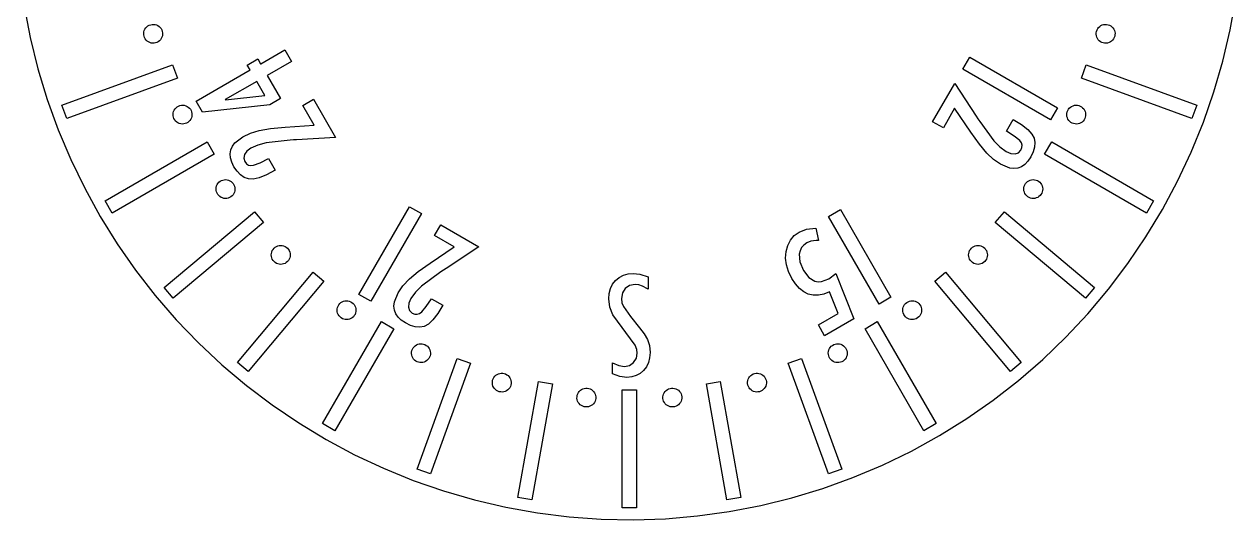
# Model space of a CAD drawing. Extents: x -338 to 182, y -232 to 288.
# Drawn here: x -335 to 179, y -232 to -22 of the extents above; entities that cross this region are included whole.
import ezdxf

# ---------------------------------------------------------------- set-up
doc = ezdxf.new("R2010")
doc.units = 0
doc.layers.get('0').update_dxf_attribs({"linetype": 'CONTINUOUS'})

msp = doc.modelspace()

# ---------------------------------------------------------------- linework, layer by layer
for p, q in [((-334.78, -14.21), (-332.21, -27.57)), ((176.41, -24.27), (178.81, -10.87)), ((-284.13, -25.75), (-284.05, -25.13)), ((-284.05, -25.13), (-283.87, -24.53)), ((-283.87, -24.53), (-283.6, -23.96)), ((-283.6, -23.96), (-283.25, -23.44)), ((-283.25, -23.44), (-282.82, -22.99)), ((-282.82, -22.99), (-282.32, -22.61)), ((-282.32, -22.61), (-281.77, -22.31)), ((-281.77, -22.31), (-281.18, -22.1)), ((-281.18, -22.1), (-280.56, -21.98)), ((-280.56, -21.98), (-279.93, -21.97)), ((-279.93, -21.97), (-279.31, -22.05)), ((-279.31, -22.05), (-278.71, -22.23)), ((-278.71, -22.23), (-278.14, -22.5)), ((-278.14, -22.5), (-277.62, -22.85)), ((-277.62, -22.85), (-277.17, -23.28)), ((-277.17, -23.28), (-276.79, -23.78)), ((-276.79, -23.78), (-276.49, -24.33)), ((-276.49, -24.33), (-276.28, -24.93)), ((-276.28, -24.93), (-276.16, -25.54)), ((-276.16, -25.54), (-276.15, -26.17)), ((119.64, -26.17), (119.66, -25.54)), ((119.66, -25.54), (119.77, -24.93)), ((119.77, -24.93), (119.98, -24.33)), ((119.98, -24.33), (120.28, -23.78)), ((120.28, -23.78), (120.66, -23.28)), ((120.66, -23.28), (121.12, -22.85)), ((121.12, -22.85), (121.64, -22.5)), ((121.64, -22.5), (122.2, -22.23)), ((122.2, -22.23), (122.8, -22.05)), ((122.8, -22.05), (123.43, -21.97)), ((123.43, -21.97), (124.05, -21.98)), ((124.05, -21.98), (124.67, -22.1)), ((124.67, -22.1), (125.26, -22.31)), ((125.26, -22.31), (125.81, -22.61)), ((125.81, -22.61), (126.31, -22.99)), ((126.31, -22.99), (126.74, -23.44)), ((126.74, -23.44), (127.1, -23.96)), ((127.1, -23.96), (127.37, -24.53)), ((127.37, -24.53), (127.55, -25.13)), ((127.55, -25.13), (127.63, -25.75)), ((173.32, -37.52), (176.41, -24.27)), ((-332.21, -27.57), (-328.95, -40.79)), ((-284.12, -26.38), (-284.13, -25.75)), ((-284, -27), (-284.12, -26.38)), ((-283.79, -27.59), (-284, -27)), ((-283.49, -28.14), (-283.79, -27.59)), ((-283.11, -28.64), (-283.49, -28.14)), ((-282.66, -29.07), (-283.11, -28.64)), ((-282.14, -29.43), (-282.66, -29.07)), ((-281.57, -29.7), (-282.14, -29.43)), ((-280.97, -29.87), (-281.57, -29.7)), ((-280.35, -29.96), (-280.97, -29.87)), ((-279.72, -29.94), (-280.35, -29.96)), ((-279.1, -29.82), (-279.72, -29.94)), ((-278.51, -29.62), (-279.1, -29.82)), ((-277.96, -29.32), (-278.51, -29.62)), ((-277.46, -28.93), (-277.96, -29.32)), ((-277.03, -28.48), (-277.46, -28.93)), ((-276.68, -27.96), (-277.03, -28.48)), ((-276.41, -27.39), (-276.68, -27.96)), ((-276.23, -26.79), (-276.41, -27.39)), ((-276.15, -26.17), (-276.23, -26.79)), ((119.72, -26.79), (119.64, -26.17)), ((119.9, -27.39), (119.72, -26.79)), ((120.17, -27.96), (119.9, -27.39)), ((120.53, -28.48), (120.17, -27.96)), ((120.96, -28.93), (120.53, -28.48)), ((121.46, -29.32), (120.96, -28.93)), ((122.01, -29.62), (121.46, -29.32)), ((122.6, -29.82), (122.01, -29.62)), ((123.22, -29.94), (122.6, -29.82)), ((123.85, -29.96), (123.22, -29.94)), ((124.47, -29.87), (123.85, -29.96)), ((125.07, -29.7), (124.47, -29.87)), ((125.64, -29.43), (125.07, -29.7)), ((126.15, -29.07), (125.64, -29.43)), ((126.61, -28.64), (126.15, -29.07)), ((126.99, -28.14), (126.61, -28.64)), ((127.29, -27.59), (126.99, -28.14)), ((127.5, -27), (127.29, -27.59)), ((127.61, -26.38), (127.5, -27)), ((127.63, -25.75), (127.61, -26.38)), ((-234.5, -38.68), (-224.24, -32.76)), ((-224.24, -32.76), (-221.42, -37.65)), ((63.15, -40.93), (66.04, -35.92)), ((66.04, -35.92), (103.18, -57.36)), ((-328.95, -40.79), (-325, -53.82)), ((-318.81, -56.23), (-271.92, -39.16)), ((-271.92, -39.16), (-269.87, -44.8)), ((-240.23, -39.19), (-235.77, -36.62)), ((-239.02, -41.29), (-240.23, -39.19)), ((-235.77, -36.62), (-234.6, -38.66)), ((-234.6, -38.66), (-234.5, -38.68)), ((-221.42, -37.65), (-231.74, -43.61)), ((100.28, -62.37), (63.15, -40.93)), ((113.37, -44.8), (115.42, -39.16)), ((115.42, -39.16), (162.3, -56.23)), ((169.54, -50.6), (173.32, -37.52)), ((-269.87, -44.8), (-316.75, -61.87)), ((-261.9, -54.5), (-239.02, -41.29)), ((-236.23, -46.13), (-249.54, -53.81)), ((-232.78, -52.1), (-236.23, -46.13)), ((-231.74, -43.61), (-226.08, -53.41)), ((160.25, -61.87), (113.37, -44.8)), ((50.29, -63.2), (59.66, -46.97)), ((59.66, -46.97), (68.74, -60.87)), ((165.08, -63.46), (169.54, -50.6)), ((-325, -53.82), (-320.37, -66.62)), ((-316.75, -61.87), (-318.81, -56.23)), ((-269.37, -56.57), (-268.78, -56.35)), ((-268.78, -56.35), (-268.17, -56.23)), ((-268.17, -56.23), (-267.54, -56.2)), ((-267.54, -56.2), (-266.92, -56.27)), ((-266.92, -56.27), (-266.31, -56.44)), ((-266.31, -56.44), (-265.74, -56.7)), ((-259.24, -59.11), (-261.9, -54.5)), ((-230.72, -56.08), (-259.24, -59.11)), ((-249.54, -53.81), (-249.42, -53.9)), ((-249.42, -53.9), (-232.78, -52.1)), ((-226.08, -53.41), (-230.72, -56.08)), ((-216.69, -56.34), (-212.14, -53.72)), ((-211.9, -64.64), (-216.69, -56.34)), ((-212.14, -53.72), (-202.77, -69.95)), ((109.24, -56.7), (109.81, -56.44)), ((109.81, -56.44), (110.41, -56.27)), ((110.41, -56.27), (111.04, -56.2)), ((111.04, -56.2), (111.66, -56.23)), ((111.66, -56.23), (112.28, -56.35)), ((112.28, -56.35), (112.87, -56.57)), ((162.3, -56.23), (160.25, -61.87)), ((-271.68, -60.06), (-271.61, -59.43)), ((-271.65, -60.68), (-271.68, -60.06)), ((-271.52, -61.3), (-271.65, -60.68)), ((-271.61, -59.43), (-271.44, -58.83)), ((-271.3, -61.89), (-271.52, -61.3)), ((-271.44, -58.83), (-271.18, -58.26)), ((-271.18, -58.26), (-270.83, -57.73)), ((-270.83, -57.73), (-270.41, -57.27)), ((-270.41, -57.27), (-269.92, -56.88)), ((-269.92, -56.88), (-269.37, -56.57)), ((-265.74, -56.7), (-265.22, -57.04)), ((-265.22, -57.04), (-264.75, -57.47)), ((-264.75, -57.47), (-264.36, -57.96)), ((-264.36, -57.96), (-264.05, -58.51)), ((-263.92, -61.56), (-264.18, -62.14)), ((-264.05, -58.51), (-263.83, -59.09)), ((-263.75, -60.96), (-263.92, -61.56)), ((-263.83, -59.09), (-263.71, -59.71)), ((-263.68, -60.34), (-263.75, -60.96)), ((-263.71, -59.71), (-263.68, -60.34)), ((59.63, -57.52), (54.84, -65.83)), ((66.47, -67.69), (59.63, -57.52)), ((68.74, -60.87), (69.45, -62)), ((103.18, -57.36), (100.28, -62.37)), ((107.18, -60.34), (107.2, -59.71)), ((107.25, -60.96), (107.18, -60.34)), ((107.2, -59.71), (107.33, -59.09)), ((107.42, -61.56), (107.25, -60.96)), ((107.33, -59.09), (107.55, -58.51)), ((107.68, -62.14), (107.42, -61.56)), ((107.55, -58.51), (107.86, -57.96)), ((107.86, -57.96), (108.25, -57.47)), ((108.25, -57.47), (108.71, -57.04)), ((108.71, -57.04), (109.24, -56.7)), ((112.87, -56.57), (113.41, -56.88)), ((113.41, -56.88), (113.9, -57.27)), ((113.9, -57.27), (114.33, -57.73)), ((114.33, -57.73), (114.67, -58.26)), ((114.67, -58.26), (114.93, -58.83)), ((115.02, -61.3), (114.8, -61.89)), ((114.93, -58.83), (115.1, -59.43)), ((115.15, -60.68), (115.02, -61.3)), ((115.1, -59.43), (115.17, -60.06)), ((115.17, -60.06), (115.15, -60.68)), ((-320.37, -66.62), (-315.08, -79.16)), ((-271, -62.43), (-271.3, -61.89)), ((-270.6, -62.92), (-271, -62.43)), ((-270.14, -63.35), (-270.6, -62.92)), ((-269.62, -63.7), (-270.14, -63.35)), ((-269.05, -63.96), (-269.62, -63.7)), ((-268.44, -64.12), (-269.05, -63.96)), ((-267.82, -64.19), (-268.44, -64.12)), ((-267.19, -64.17), (-267.82, -64.19)), ((-266.58, -64.04), (-267.19, -64.17)), ((-265.99, -63.82), (-266.58, -64.04)), ((-265.44, -63.51), (-265.99, -63.82)), ((-264.95, -63.12), (-265.44, -63.51)), ((-264.53, -62.66), (-264.95, -63.12)), ((-264.18, -62.14), (-264.53, -62.66)), ((-235.12, -66.94), (-230.32, -66.09)), ((-230.32, -66.09), (-224.12, -65.49)), ((-224.12, -65.49), (-211.9, -64.64)), ((54.84, -65.83), (50.29, -63.2)), ((69.45, -62), (70.25, -63.1)), ((70.25, -63.1), (76.3, -71.36)), ((81.58, -67.16), (84.41, -62.26)), ((84.41, -62.26), (87.93, -64.43)), ((87.93, -64.43), (90.59, -66.48)), ((90.59, -66.48), (92.4, -68.42)), ((108.02, -62.66), (107.68, -62.14)), ((108.45, -63.12), (108.02, -62.66)), ((108.94, -63.51), (108.45, -63.12)), ((109.48, -63.82), (108.94, -63.51)), ((110.07, -64.04), (109.48, -63.82)), ((110.69, -64.17), (110.07, -64.04)), ((111.31, -64.19), (110.69, -64.17)), ((111.94, -64.12), (111.31, -64.19)), ((112.54, -63.96), (111.94, -64.12)), ((113.11, -63.7), (112.54, -63.96)), ((113.64, -63.35), (113.11, -63.7)), ((114.1, -62.92), (113.64, -63.35)), ((114.49, -62.43), (114.1, -62.92)), ((114.8, -61.89), (114.49, -62.43)), ((159.95, -76.07), (165.08, -63.46)), ((-300.5, -96.72), (-257.3, -71.77)), ((-257.3, -71.77), (-254.3, -76.97)), ((-245.49, -72.19), (-242.15, -69.6)), ((-242.15, -69.6), (-238.92, -68.09)), ((-238.92, -68.09), (-235.12, -66.94)), ((-222.04, -71.05), (-232.22, -72.17)), ((-220.68, -70.91), (-222.04, -71.05)), ((-219.35, -70.86), (-220.68, -70.91)), ((-202.77, -69.95), (-219.35, -70.86)), ((70.1, -72.76), (66.47, -67.69)), ((76.3, -71.36), (78.86, -73.9)), ((84.93, -69.34), (81.58, -67.16)), ((87.22, -71.24), (84.93, -69.34)), ((87.91, -72.15), (87.22, -71.24)), ((92.4, -68.42), (93.35, -70.24)), ((93.35, -70.24), (93.65, -72.06)), ((97.79, -76.97), (100.79, -71.77)), ((100.79, -71.77), (144, -96.72)), ((-254.3, -76.97), (-297.5, -101.91)), ((-247.48, -76.79), (-247.22, -75.16)), ((-247.34, -78.52), (-247.48, -76.79)), ((-247.22, -75.16), (-246.55, -73.62)), ((-246.55, -73.62), (-245.49, -72.19)), ((-240.4, -75.74), (-241.42, -77.15)), ((-238.67, -74.47), (-240.4, -75.74)), ((-235.69, -73.11), (-238.67, -74.47)), ((-232.22, -72.17), (-235.69, -73.11)), ((73.23, -76.48), (70.1, -72.76)), ((76.12, -79.2), (73.23, -76.48)), ((78.86, -73.9), (81.53, -75.8)), ((81.53, -75.8), (83.49, -76.66)), ((83.49, -76.66), (85.23, -76.84)), ((85.23, -76.84), (86.65, -76.36)), ((86.65, -76.36), (87.68, -75.25)), ((87.68, -75.25), (88.14, -74.15)), ((88.21, -73.12), (87.91, -72.15)), ((88.14, -74.15), (88.21, -73.12)), ((92.92, -76), (91.89, -78.12)), ((93.51, -73.98), (92.92, -76)), ((93.65, -72.06), (93.51, -73.98)), ((141, -101.91), (97.79, -76.97)), ((154.17, -88.4), (159.95, -76.07)), ((-315.08, -79.16), (-309.14, -91.41)), ((-246.81, -80.35), (-247.34, -78.52)), ((-245.87, -82.28), (-246.81, -80.35)), ((-241.42, -77.15), (-241.72, -78.62)), ((-241.72, -78.62), (-241.27, -80.07)), ((-241.27, -80.07), (-240.55, -81.02)), ((-240.55, -81.02), (-239.69, -81.6)), ((-239.69, -81.6), (-238.7, -81.82)), ((-238.7, -81.82), (-237.56, -81.68)), ((-237.56, -81.68), (-234.78, -80.65)), ((-234.78, -80.65), (-231.22, -78.84)), ((-231.22, -78.84), (-228.39, -83.73)), ((79.05, -81.24), (76.12, -79.2)), ((82.96, -82.84), (79.05, -81.24)), ((89.37, -81.28), (87.94, -82.27)), ((90.69, -79.9), (89.37, -81.28)), ((91.89, -78.12), (90.69, -79.9)), ((-244.54, -84.23), (-245.87, -82.28)), ((-243.09, -85.75), (-244.54, -84.23)), ((-241.5, -86.84), (-243.09, -85.75)), ((-239.77, -87.48), (-241.5, -86.84)), ((-235.13, -86.98), (-237.71, -87.57)), ((-232.02, -85.7), (-235.13, -86.98)), ((-228.39, -83.73), (-232.02, -85.7)), ((84.73, -83.05), (82.96, -82.84)), ((86.4, -82.85), (84.73, -83.05)), ((87.94, -82.27), (86.4, -82.85)), ((-309.14, -91.41), (-302.57, -103.33)), ((-253.46, -91.68), (-253.4, -91.05)), ((-253.42, -92.31), (-253.46, -91.68)), ((-253.29, -92.92), (-253.42, -92.31)), ((-253.4, -91.05), (-253.24, -90.45)), ((-253.24, -90.45), (-252.99, -89.87)), ((-252.99, -89.87), (-252.66, -89.34)), ((-252.66, -89.34), (-252.24, -88.87)), ((-252.24, -88.87), (-251.76, -88.47)), ((-251.76, -88.47), (-251.22, -88.15)), ((-251.22, -88.15), (-250.63, -87.92)), ((-250.63, -87.92), (-250.02, -87.79)), ((-250.02, -87.79), (-249.39, -87.75)), ((-249.39, -87.75), (-248.77, -87.81)), ((-248.77, -87.81), (-248.16, -87.97)), ((-248.16, -87.97), (-247.58, -88.22)), ((-247.58, -88.22), (-247.06, -88.55)), ((-247.06, -88.55), (-246.59, -88.97)), ((-246.59, -88.97), (-246.19, -89.45)), ((-246.19, -89.45), (-245.87, -90)), ((-245.87, -90), (-245.64, -90.58)), ((-245.52, -92.44), (-245.68, -93.05)), ((-245.64, -90.58), (-245.5, -91.19)), ((-245.46, -91.82), (-245.52, -92.44)), ((-245.5, -91.19), (-245.46, -91.82)), ((-237.71, -87.57), (-239.77, -87.48)), ((88.96, -91.82), (89, -91.19)), ((89.02, -92.44), (88.96, -91.82)), ((89, -91.19), (89.13, -90.58)), ((89.18, -93.05), (89.02, -92.44)), ((89.13, -90.58), (89.36, -90)), ((89.36, -90), (89.68, -89.45)), ((89.68, -89.45), (90.08, -88.97)), ((90.08, -88.97), (90.55, -88.55)), ((90.55, -88.55), (91.08, -88.22)), ((91.08, -88.22), (91.66, -87.97)), ((91.66, -87.97), (92.26, -87.81)), ((92.26, -87.81), (92.89, -87.75)), ((92.89, -87.75), (93.52, -87.79)), ((93.52, -87.79), (94.13, -87.92)), ((94.13, -87.92), (94.71, -88.15)), ((94.71, -88.15), (95.25, -88.47)), ((95.25, -88.47), (95.74, -88.87)), ((95.74, -88.87), (96.15, -89.34)), ((96.15, -89.34), (96.49, -89.87)), ((96.49, -89.87), (96.74, -90.45)), ((96.74, -90.45), (96.9, -91.05)), ((96.92, -92.31), (96.78, -92.92)), ((96.9, -91.05), (96.96, -91.68)), ((96.96, -91.68), (96.92, -92.31)), ((147.75, -100.4), (154.17, -88.4)), ((-297.5, -101.91), (-300.5, -96.72)), ((-253.06, -93.5), (-253.29, -92.92)), ((-252.74, -94.04), (-253.06, -93.5)), ((-252.34, -94.53), (-252.74, -94.04)), ((-251.87, -94.94), (-252.34, -94.53)), ((-251.34, -95.28), (-251.87, -94.94)), ((-250.76, -95.53), (-251.34, -95.28)), ((-250.16, -95.69), (-250.76, -95.53)), ((-249.53, -95.75), (-250.16, -95.69)), ((-248.91, -95.71), (-249.53, -95.75)), ((-248.29, -95.57), (-248.91, -95.71)), ((-247.71, -95.34), (-248.29, -95.57)), ((-247.17, -95.03), (-247.71, -95.34)), ((-246.68, -94.63), (-247.17, -95.03)), ((-246.27, -94.16), (-246.68, -94.63)), ((-245.93, -93.63), (-246.27, -94.16)), ((-245.68, -93.05), (-245.93, -93.63)), ((89.43, -93.63), (89.18, -93.05)), ((89.76, -94.16), (89.43, -93.63)), ((90.18, -94.63), (89.76, -94.16)), ((90.66, -95.03), (90.18, -94.63)), ((91.21, -95.34), (90.66, -95.03)), ((91.79, -95.57), (91.21, -95.34)), ((92.4, -95.71), (91.79, -95.57)), ((93.03, -95.75), (92.4, -95.71)), ((93.65, -95.69), (93.03, -95.75)), ((94.26, -95.53), (93.65, -95.69)), ((94.84, -95.28), (94.26, -95.53)), ((95.37, -94.94), (94.84, -95.28)), ((95.84, -94.53), (95.37, -94.94)), ((96.24, -94.04), (95.84, -94.53)), ((96.55, -93.5), (96.24, -94.04)), ((96.78, -92.92), (96.55, -93.5)), ((144, -96.72), (141, -101.91)), ((-275.45, -133.41), (-237.23, -101.35)), ((-237.23, -101.35), (-233.37, -105.94)), ((-192.88, -136.41), (-171.44, -99.27)), ((-166.42, -102.17), (-187.86, -139.3)), ((-171.44, -99.27), (-166.42, -102.17)), ((6.17, -103.36), (11.18, -100.47)), ((11.18, -100.47), (32.62, -137.6)), ((76.87, -105.94), (80.72, -101.35)), ((80.72, -101.35), (118.94, -133.41)), ((140.72, -112.05), (147.75, -100.4)), ((-302.57, -103.33), (-295.38, -114.89)), ((-233.37, -105.94), (-271.59, -138.01)), ((-160.86, -111.44), (-158.23, -106.89)), ((-158.23, -106.89), (-142, -116.27)), ((27.61, -140.5), (6.17, -103.36)), ((115.09, -138.01), (76.87, -105.94)), ((-152.55, -116.24), (-160.86, -111.44)), ((-9.99, -113.38), (-8.36, -111.49)), ((-8.36, -111.49), (-6.27, -109.96)), ((-6.27, -109.96), (-3.12, -108.76)), ((-3.12, -108.76), (0.83, -108.31)), ((0.83, -108.31), (1.92, -113.51)), ((133.08, -123.32), (140.72, -112.05)), ((-295.38, -114.89), (-287.6, -126.05)), ((-229.85, -118.42), (-229.61, -117.84)), ((-229.61, -117.84), (-229.28, -117.31)), ((-229.28, -117.31), (-228.87, -116.83)), ((-228.87, -116.83), (-228.4, -116.42)), ((-228.4, -116.42), (-227.86, -116.09)), ((-227.86, -116.09), (-227.28, -115.85)), ((-227.28, -115.85), (-226.67, -115.71)), ((-226.67, -115.71), (-226.04, -115.66)), ((-226.04, -115.66), (-225.42, -115.71)), ((-225.42, -115.71), (-224.81, -115.85)), ((-224.81, -115.85), (-224.23, -116.09)), ((-224.23, -116.09), (-223.69, -116.42)), ((-223.69, -116.42), (-223.22, -116.83)), ((-223.22, -116.83), (-222.81, -117.31)), ((-222.81, -117.31), (-222.48, -117.84)), ((-222.48, -117.84), (-222.24, -118.42)), ((-162.72, -123.08), (-152.55, -116.24)), ((-142, -116.27), (-155.9, -125.34)), ((-11.83, -118.24), (-11.14, -115.63)), ((-11.14, -115.63), (-9.99, -113.38)), ((-5.92, -117.85), (-6.26, -119.32)), ((-5.27, -116.56), (-5.92, -117.85)), ((-4.32, -115.47), (-5.27, -116.56)), ((-3.05, -114.56), (-4.32, -115.47)), ((-1.26, -113.85), (-3.05, -114.56)), ((0.97, -113.56), (-1.26, -113.85)), ((1.92, -113.51), (0.97, -113.56)), ((65.74, -118.42), (65.98, -117.84)), ((65.98, -117.84), (66.3, -117.31)), ((66.3, -117.31), (66.71, -116.83)), ((66.71, -116.83), (67.19, -116.42)), ((67.19, -116.42), (67.72, -116.09)), ((67.72, -116.09), (68.3, -115.85)), ((68.3, -115.85), (68.91, -115.71)), ((68.91, -115.71), (69.54, -115.66)), ((69.54, -115.66), (70.17, -115.71)), ((70.17, -115.71), (70.78, -115.85)), ((70.78, -115.85), (71.36, -116.09)), ((71.36, -116.09), (71.89, -116.42)), ((71.89, -116.42), (72.37, -116.83)), ((72.37, -116.83), (72.78, -117.31)), ((72.78, -117.31), (73.1, -117.84)), ((73.1, -117.84), (73.34, -118.42)), ((-230.04, -119.66), (-229.99, -119.03)), ((-229.99, -120.28), (-230.04, -119.66)), ((-229.99, -119.03), (-229.85, -118.42)), ((-229.85, -120.89), (-229.99, -120.28)), ((-229.61, -121.47), (-229.85, -120.89)), ((-229.28, -122.01), (-229.61, -121.47)), ((-228.87, -122.49), (-229.28, -122.01)), ((-228.4, -122.89), (-228.87, -122.49)), ((-227.86, -123.22), (-228.4, -122.89)), ((-227.28, -123.46), (-227.86, -123.22)), ((-224.23, -123.22), (-224.81, -123.46)), ((-223.69, -122.89), (-224.23, -123.22)), ((-223.22, -122.49), (-223.69, -122.89)), ((-222.81, -122.01), (-223.22, -122.49)), ((-222.48, -121.47), (-222.81, -122.01)), ((-222.24, -120.89), (-222.48, -121.47)), ((-222.24, -118.42), (-222.09, -119.03)), ((-222.09, -120.28), (-222.24, -120.89)), ((-222.09, -119.03), (-222.04, -119.66)), ((-222.04, -119.66), (-222.09, -120.28)), ((-167.78, -126.7), (-162.72, -123.08)), ((-12.01, -121.04), (-11.83, -118.24)), ((-11.66, -123.87), (-12.01, -121.04)), ((-6.26, -119.32), (-5.99, -122.62)), ((-5.99, -122.62), (-4.42, -126.29)), ((65.54, -119.66), (65.59, -119.03)), ((65.59, -120.28), (65.54, -119.66)), ((65.59, -119.03), (65.74, -118.42)), ((65.74, -120.89), (65.59, -120.28)), ((65.98, -121.47), (65.74, -120.89)), ((66.3, -122.01), (65.98, -121.47)), ((66.71, -122.49), (66.3, -122.01)), ((67.19, -122.89), (66.71, -122.49)), ((67.72, -123.22), (67.19, -122.89)), ((68.3, -123.46), (67.72, -123.22)), ((71.36, -123.22), (70.78, -123.46)), ((71.89, -122.89), (71.36, -123.22)), ((72.37, -122.49), (71.89, -122.89)), ((72.78, -122.01), (72.37, -122.49)), ((73.1, -121.47), (72.78, -122.01)), ((73.34, -120.89), (73.1, -121.47)), ((73.34, -118.42), (73.49, -119.03)), ((73.49, -120.28), (73.34, -120.89)), ((73.49, -119.03), (73.54, -119.66)), ((73.54, -119.66), (73.49, -120.28)), ((-287.6, -126.05), (-279.24, -136.8)), ((-244.4, -165.2), (-212.33, -126.98)), ((-226.67, -123.61), (-227.28, -123.46)), ((-226.04, -123.66), (-226.67, -123.61)), ((-225.42, -123.61), (-226.04, -123.66)), ((-224.81, -123.46), (-225.42, -123.61)), ((-212.33, -126.98), (-207.73, -130.84)), ((-171.51, -129.83), (-167.78, -126.7)), ((-158.13, -126.85), (-166.39, -132.91)), ((-157.03, -126.05), (-158.13, -126.85)), ((-155.9, -125.34), (-157.03, -126.05)), ((-82.58, -129.16), (-80.81, -128.22)), ((-80.81, -128.22), (-78.81, -127.67)), ((-78.81, -127.67), (-76.6, -127.48)), ((-76.6, -127.48), (-73.76, -127.86)), ((-73.76, -127.86), (-70.34, -128.99)), ((-10.79, -126.73), (-11.66, -123.87)), ((-9.38, -129.61), (-10.79, -126.73)), ((-4.42, -126.29), (-2.21, -129.15)), ((6.3, -129.8), (9.27, -127.46)), ((9.27, -127.46), (16.83, -146.8)), ((51.23, -130.84), (55.82, -126.98)), ((55.82, -126.98), (87.89, -165.2)), ((68.91, -123.61), (68.3, -123.46)), ((69.54, -123.66), (68.91, -123.61)), ((70.17, -123.61), (69.54, -123.66)), ((70.78, -123.46), (70.17, -123.61)), ((124.87, -134.17), (133.08, -123.32)), ((-271.59, -138.01), (-275.45, -133.41)), ((-207.73, -130.84), (-239.8, -169.06)), ((-176.27, -135.65), (-174.23, -132.73)), ((-174.23, -132.73), (-171.51, -129.83)), ((-166.39, -132.91), (-168.93, -135.46)), ((-86.28, -133.89), (-85.38, -132.06)), ((-85.38, -132.06), (-84.13, -130.46)), ((-84.13, -130.46), (-82.58, -129.16)), ((-78.13, -132.58), (-79.99, -133.84)), ((-75.83, -132.16), (-78.13, -132.58)), ((-74.26, -132.35), (-75.83, -132.16)), ((-72.66, -132.91), (-74.26, -132.35)), ((-70.54, -134.04), (-72.66, -132.91)), ((-70.34, -128.99), (-70.34, -134.14)), ((-7.82, -131.96), (-9.38, -129.61)), ((-6.14, -133.85), (-7.82, -131.96)), ((-2.21, -129.15), (0.37, -130.71)), ((0.37, -130.71), (1.78, -130.99)), ((1.78, -130.99), (3.24, -130.94)), ((3.24, -130.94), (6.3, -129.8)), ((83.3, -169.06), (51.23, -130.84)), ((118.94, -133.41), (115.09, -138.01)), ((-279.24, -136.8), (-270.33, -147.09)), ((-187.86, -139.3), (-192.88, -136.41)), ((-177.87, -139.56), (-176.27, -135.65)), ((-170.83, -138.14), (-171.69, -140.1)), ((-168.93, -135.46), (-170.83, -138.14)), ((-164.37, -141.53), (-162.19, -138.19)), ((-162.19, -138.19), (-157.29, -141.01)), ((-87, -138.22), (-86.82, -135.95)), ((-86.56, -141.85), (-87, -138.22)), ((-86.82, -135.95), (-86.28, -133.89)), ((-81.21, -135.76), (-81.62, -138.15)), ((-81.62, -138.15), (-81.41, -139.9)), ((-79.99, -133.84), (-81.21, -135.76)), ((-70.34, -134.14), (-70.54, -134.04)), ((-4.33, -135.26), (-6.14, -133.85)), ((-2.39, -136.21), (-4.33, -135.26)), ((-0.33, -136.69), (-2.39, -136.21)), ((1.87, -136.7), (-0.33, -136.69)), ((4.19, -136.24), (1.87, -136.7)), ((6.63, -135.31), (4.19, -136.24)), ((10.3, -144.43), (6.63, -135.31)), ((32.62, -137.6), (27.61, -140.5)), ((116.09, -144.58), (124.87, -134.17)), ((-202.13, -143.15), (-202.1, -142.52)), ((-202.07, -143.77), (-202.13, -143.15)), ((-202.1, -142.52), (-201.96, -141.91)), ((-201.92, -144.38), (-202.07, -143.77)), ((-201.96, -141.91), (-201.73, -141.32)), ((-201.73, -141.32), (-201.41, -140.78)), ((-201.41, -140.78), (-201.01, -140.3)), ((-201.01, -140.3), (-200.54, -139.88)), ((-200.54, -139.88), (-200.01, -139.54)), ((-200.01, -139.54), (-199.44, -139.29)), ((-199.44, -139.29), (-198.83, -139.14)), ((-198.83, -139.14), (-198.2, -139.08)), ((-198.2, -139.08), (-197.58, -139.12)), ((-197.58, -139.12), (-196.97, -139.25)), ((-196.97, -139.25), (-196.38, -139.48)), ((-196.38, -139.48), (-195.84, -139.8)), ((-195.84, -139.8), (-195.36, -140.2)), ((-195.36, -140.2), (-194.94, -140.67)), ((-194.94, -140.67), (-194.6, -141.2)), ((-194.6, -141.2), (-194.35, -141.77)), ((-194.35, -141.77), (-194.2, -142.38)), ((-194.17, -143.63), (-194.31, -144.25)), ((-194.2, -142.38), (-194.14, -143.01)), ((-194.14, -143.01), (-194.17, -143.63)), ((-178.08, -141.34), (-177.87, -139.56)), ((-177.88, -143), (-178.08, -141.34)), ((-177.3, -144.55), (-177.88, -143)), ((-171.69, -140.1), (-171.87, -141.83)), ((-171.87, -141.83), (-171.39, -143.26)), ((-171.39, -143.26), (-170.28, -144.28)), ((-166.26, -143.82), (-164.37, -141.53)), ((-157.29, -141.01), (-159.46, -144.53)), ((-85.24, -145.03), (-86.56, -141.85)), ((-81.41, -139.9), (-80.79, -141.52)), ((-80.79, -141.52), (-77.77, -145.73)), ((37.63, -143.01), (37.69, -142.38)), ((37.67, -143.63), (37.63, -143.01)), ((37.81, -144.25), (37.67, -143.63)), ((37.69, -142.38), (37.85, -141.77)), ((37.85, -141.77), (38.1, -141.2)), ((38.1, -141.2), (38.44, -140.67)), ((38.44, -140.67), (38.85, -140.2)), ((38.85, -140.2), (39.34, -139.8)), ((39.34, -139.8), (39.88, -139.48)), ((39.88, -139.48), (40.46, -139.25)), ((40.46, -139.25), (41.07, -139.12)), ((41.07, -139.12), (41.7, -139.08)), ((41.7, -139.08), (42.33, -139.14)), ((42.33, -139.14), (42.93, -139.29)), ((42.93, -139.29), (43.51, -139.54)), ((43.51, -139.54), (44.04, -139.88)), ((44.04, -139.88), (44.51, -140.3)), ((44.51, -140.3), (44.91, -140.78)), ((44.91, -140.78), (45.23, -141.32)), ((45.23, -141.32), (45.46, -141.91)), ((45.57, -143.77), (45.41, -144.38)), ((45.46, -141.91), (45.59, -142.52)), ((45.63, -143.15), (45.57, -143.77)), ((45.59, -142.52), (45.63, -143.15)), ((-270.33, -147.09), (-260.9, -156.9)), ((-208.3, -191.12), (-183.35, -147.91)), ((-201.67, -144.95), (-201.92, -144.38)), ((-201.33, -145.48), (-201.67, -144.95)), ((-200.91, -145.95), (-201.33, -145.48)), ((-200.43, -146.35), (-200.91, -145.95)), ((-199.89, -146.67), (-200.43, -146.35)), ((-199.3, -146.9), (-199.89, -146.67)), ((-198.69, -147.04), (-199.3, -146.9)), ((-198.07, -147.08), (-198.69, -147.04)), ((-197.44, -147.02), (-198.07, -147.08)), ((-196.83, -146.86), (-197.44, -147.02)), ((-196.26, -146.61), (-196.83, -146.86)), ((-195.73, -146.27), (-196.26, -146.61)), ((-195.26, -145.85), (-195.73, -146.27)), ((-194.86, -145.37), (-195.26, -145.85)), ((-194.54, -144.83), (-194.86, -145.37)), ((-194.31, -144.25), (-194.54, -144.83)), ((-183.35, -147.91), (-178.16, -150.91)), ((-176.31, -145.98), (-177.3, -144.55)), ((-174.93, -147.29), (-176.31, -145.98)), ((-173.15, -148.49), (-174.93, -147.29)), ((-171.03, -149.52), (-173.15, -148.49)), ((-170.28, -144.28), (-169.18, -144.74)), ((-169.18, -144.74), (-168.15, -144.82)), ((-168.15, -144.82), (-167.18, -144.51)), ((-167.18, -144.51), (-166.26, -143.82)), ((-161.51, -147.2), (-163.45, -149)), ((-159.46, -144.53), (-161.51, -147.2)), ((-75.84, -157.89), (-85.24, -145.03)), ((-77.77, -145.73), (-73.91, -150.48)), ((1.87, -149.3), (10.3, -144.43)), ((16.83, -146.8), (4.53, -153.9)), ((21.65, -150.91), (26.85, -147.91)), ((26.85, -147.91), (51.8, -191.12)), ((38.04, -144.83), (37.81, -144.25)), ((38.35, -145.37), (38.04, -144.83)), ((38.75, -145.85), (38.35, -145.37)), ((39.22, -146.27), (38.75, -145.85)), ((39.75, -146.61), (39.22, -146.27)), ((40.33, -146.86), (39.75, -146.61)), ((40.94, -147.02), (40.33, -146.86)), ((41.56, -147.08), (40.94, -147.02)), ((42.19, -147.04), (41.56, -147.08)), ((42.8, -146.9), (42.19, -147.04)), ((43.38, -146.67), (42.8, -146.9)), ((43.93, -146.35), (43.38, -146.67)), ((44.41, -145.95), (43.93, -146.35)), ((44.83, -145.48), (44.41, -145.95)), ((45.16, -144.95), (44.83, -145.48)), ((45.41, -144.38), (45.16, -144.95)), ((106.79, -154.51), (116.09, -144.58)), ((-178.16, -150.91), (-203.1, -194.12)), ((-169.01, -150.11), (-171.03, -149.52)), ((-167.09, -150.25), (-169.01, -150.11)), ((-165.27, -149.95), (-167.09, -150.25)), ((-163.45, -149), (-165.27, -149.95)), ((-73.91, -150.48), (-71.95, -153.13)), ((-71.95, -153.13), (-70.58, -155.54)), ((4.53, -153.9), (1.87, -149.3)), ((46.6, -194.12), (21.65, -150.91)), ((-260.9, -156.9), (-250.97, -166.21)), ((-170.21, -159.6), (-169.9, -159.06)), ((-169.9, -159.06), (-169.51, -158.56)), ((-169.51, -158.56), (-169.05, -158.14)), ((-169.05, -158.14), (-168.52, -157.79)), ((-168.52, -157.79), (-167.95, -157.53)), ((-167.95, -157.53), (-167.35, -157.37)), ((-167.35, -157.37), (-166.72, -157.3)), ((-166.72, -157.3), (-166.1, -157.32)), ((-166.1, -157.32), (-165.48, -157.45)), ((-165.48, -157.45), (-164.89, -157.67)), ((-164.89, -157.67), (-164.35, -157.98)), ((-164.35, -157.98), (-163.86, -158.37)), ((-163.86, -158.37), (-163.43, -158.83)), ((-163.43, -158.83), (-163.08, -159.35)), ((-75.12, -159.67), (-75.84, -157.89)), ((-70.58, -155.54), (-69.77, -158.05)), ((-69.77, -158.05), (-69.5, -160.99)), ((6.58, -159.35), (6.93, -158.83)), ((6.93, -158.83), (7.35, -158.37)), ((7.35, -158.37), (7.84, -157.98)), ((7.84, -157.98), (8.39, -157.67)), ((8.39, -157.67), (8.98, -157.45)), ((8.98, -157.45), (9.59, -157.32)), ((9.59, -157.32), (10.22, -157.3)), ((10.22, -157.3), (10.84, -157.37)), ((10.84, -157.37), (11.45, -157.53)), ((11.45, -157.53), (12.02, -157.79)), ((12.02, -157.79), (12.54, -158.14)), ((12.54, -158.14), (13, -158.56)), ((13, -158.56), (13.4, -159.06)), ((13.4, -159.06), (13.7, -159.6)), ((96.97, -163.95), (106.79, -154.51)), ((-170.58, -161.43), (-170.55, -160.81)), ((-170.51, -162.06), (-170.58, -161.43)), ((-170.55, -160.81), (-170.43, -160.19)), ((-170.34, -162.66), (-170.51, -162.06)), ((-170.43, -160.19), (-170.21, -159.6)), ((-170.08, -163.23), (-170.34, -162.66)), ((-169.74, -163.76), (-170.08, -163.23)), ((-169.31, -164.22), (-169.74, -163.76)), ((-168.82, -164.61), (-169.31, -164.22)), ((-168.25, -210.37), (-151.19, -163.49)), ((-163.66, -164.02), (-164.12, -164.44)), ((-163.27, -163.53), (-163.66, -164.02)), ((-162.96, -162.98), (-163.27, -163.53)), ((-163.08, -159.35), (-162.82, -159.92)), ((-162.74, -162.4), (-162.96, -162.98)), ((-162.82, -159.92), (-162.66, -160.53)), ((-162.61, -161.78), (-162.74, -162.4)), ((-162.66, -160.53), (-162.59, -161.15)), ((-162.59, -161.15), (-162.61, -161.78)), ((-151.19, -163.49), (-145.55, -165.54)), ((-76.49, -165.24), (-75.29, -163.46)), ((-75.29, -163.46), (-74.89, -161.34)), ((-74.89, -161.34), (-75.12, -159.67)), ((-69.67, -163.23), (-70.18, -165.24)), ((-69.5, -160.99), (-69.67, -163.23)), ((-10.95, -165.54), (-5.32, -163.49)), ((-5.32, -163.49), (11.75, -210.37)), ((6.08, -161.15), (6.15, -160.53)), ((6.11, -161.78), (6.08, -161.15)), ((6.23, -162.4), (6.11, -161.78)), ((6.15, -160.53), (6.32, -159.92)), ((6.45, -162.98), (6.23, -162.4)), ((6.32, -159.92), (6.58, -159.35)), ((6.76, -163.53), (6.45, -162.98)), ((7.15, -164.02), (6.76, -163.53)), ((7.62, -164.44), (7.15, -164.02)), ((12.81, -164.22), (12.32, -164.61)), ((13.23, -163.76), (12.81, -164.22)), ((13.58, -163.23), (13.23, -163.76)), ((13.84, -162.66), (13.58, -163.23)), ((13.7, -159.6), (13.92, -160.19)), ((14.01, -162.06), (13.84, -162.66)), ((13.92, -160.19), (14.05, -160.81)), ((14.08, -161.43), (14.01, -162.06)), ((14.05, -160.81), (14.08, -161.43)), ((86.68, -172.86), (96.97, -163.95)), ((-250.97, -166.21), (-240.56, -174.98)), ((-239.8, -169.06), (-244.4, -165.2)), ((-168.27, -164.92), (-168.82, -164.61)), ((-167.69, -165.14), (-168.27, -164.92)), ((-167.07, -165.26), (-167.69, -165.14)), ((-166.44, -165.29), (-167.07, -165.26)), ((-165.82, -165.22), (-166.44, -165.29)), ((-165.22, -165.05), (-165.82, -165.22)), ((-164.64, -164.79), (-165.22, -165.05)), ((-164.12, -164.44), (-164.64, -164.79)), ((-145.55, -165.54), (-162.61, -212.42)), ((-85.42, -165.34), (-82.74, -166.48)), ((-85.42, -170.02), (-85.42, -165.34)), ((-82.74, -166.48), (-80.34, -166.86)), ((-80.34, -166.86), (-78.25, -166.45)), ((-78.25, -166.45), (-76.49, -165.24)), ((-72.23, -168.61), (-73.69, -169.89)), ((-71.03, -167.03), (-72.23, -168.61)), ((-70.18, -165.24), (-71.03, -167.03)), ((6.11, -212.42), (-10.95, -165.54)), ((8.14, -164.79), (7.62, -164.44)), ((8.71, -165.05), (8.14, -164.79)), ((9.32, -165.22), (8.71, -165.05)), ((9.94, -165.29), (9.32, -165.22)), ((10.57, -165.26), (9.94, -165.29)), ((11.18, -165.14), (10.57, -165.26)), ((11.77, -164.92), (11.18, -165.14)), ((12.32, -164.61), (11.77, -164.92)), ((87.89, -165.2), (83.3, -169.06)), ((-136.34, -173.96), (-136.33, -173.34)), ((-136.26, -174.59), (-136.34, -173.96)), ((-136.33, -173.34), (-136.21, -172.72)), ((-136.08, -175.19), (-136.26, -174.59)), ((-136.21, -172.72), (-136, -172.13)), ((-136, -172.13), (-135.7, -171.57)), ((-135.7, -171.57), (-135.32, -171.08)), ((-135.32, -171.08), (-134.86, -170.64)), ((-134.86, -170.64), (-134.35, -170.29)), ((-134.35, -170.29), (-133.78, -170.02)), ((-133.78, -170.02), (-133.18, -169.84)), ((-133.18, -169.84), (-132.56, -169.76)), ((-132.56, -169.76), (-131.93, -169.78)), ((-131.93, -169.78), (-131.31, -169.89)), ((-131.31, -169.89), (-130.72, -170.1)), ((-130.72, -170.1), (-130.17, -170.4)), ((-130.17, -170.4), (-129.67, -170.78)), ((-129.67, -170.78), (-129.24, -171.24)), ((-129.24, -171.24), (-128.88, -171.75)), ((-128.88, -171.75), (-128.61, -172.32)), ((-128.61, -172.32), (-128.44, -172.92)), ((-128.37, -174.17), (-128.48, -174.79)), ((-128.44, -172.92), (-128.35, -173.54)), ((-128.35, -173.54), (-128.37, -174.17)), ((-125.47, -222.37), (-116.81, -173.24)), ((-110.9, -174.28), (-119.56, -223.42)), ((-116.81, -173.24), (-110.9, -174.28)), ((-82.34, -171.16), (-85.42, -170.02)), ((-79.3, -171.54), (-82.34, -171.16)), ((-77.23, -171.35), (-79.3, -171.54)), ((-75.36, -170.8), (-77.23, -171.35)), ((-73.69, -169.89), (-75.36, -170.8)), ((-45.61, -174.28), (-39.7, -173.24)), ((-36.94, -223.42), (-45.61, -174.28)), ((-39.7, -173.24), (-31.03, -222.37)), ((-28.15, -173.54), (-28.07, -172.92)), ((-28.13, -174.17), (-28.15, -173.54)), ((-28.02, -174.79), (-28.13, -174.17)), ((-28.07, -172.92), (-27.89, -172.32)), ((-27.89, -172.32), (-27.62, -171.75)), ((-27.62, -171.75), (-27.26, -171.24)), ((-27.26, -171.24), (-26.83, -170.78)), ((-26.83, -170.78), (-26.33, -170.4)), ((-26.33, -170.4), (-25.78, -170.1)), ((-25.78, -170.1), (-25.19, -169.89)), ((-25.19, -169.89), (-24.57, -169.78)), ((-24.57, -169.78), (-23.95, -169.76)), ((-23.95, -169.76), (-23.32, -169.84)), ((-23.32, -169.84), (-22.72, -170.02)), ((-22.72, -170.02), (-22.16, -170.29)), ((-22.16, -170.29), (-21.64, -170.64)), ((-21.64, -170.64), (-21.18, -171.08)), ((-21.18, -171.08), (-20.8, -171.57)), ((-20.8, -171.57), (-20.5, -172.13)), ((-20.5, -172.13), (-20.29, -172.72)), ((-20.24, -174.59), (-20.42, -175.19)), ((-20.29, -172.72), (-20.18, -173.34)), ((-20.16, -173.96), (-20.24, -174.59)), ((-20.18, -173.34), (-20.16, -173.96)), ((75.94, -181.21), (86.68, -172.86)), ((-240.56, -174.98), (-229.71, -183.2)), ((-135.81, -175.75), (-136.08, -175.19)), ((-135.46, -176.27), (-135.81, -175.75)), ((-135.02, -176.73), (-135.46, -176.27)), ((-134.53, -177.11), (-135.02, -176.73)), ((-133.97, -177.41), (-134.53, -177.11)), ((-133.38, -177.62), (-133.97, -177.41)), ((-132.77, -177.73), (-133.38, -177.62)), ((-132.14, -177.75), (-132.77, -177.73)), ((-131.52, -177.67), (-132.14, -177.75)), ((-130.91, -177.49), (-131.52, -177.67)), ((-130.35, -177.22), (-130.91, -177.49)), ((-129.83, -176.86), (-130.35, -177.22)), ((-129.38, -176.43), (-129.83, -176.86)), ((-128.99, -175.93), (-129.38, -176.43)), ((-128.69, -175.38), (-128.99, -175.93)), ((-128.48, -174.79), (-128.69, -175.38)), ((-100.46, -180.36), (-100.45, -179.73)), ((-100.45, -179.73), (-100.35, -179.11)), ((-100.35, -179.11), (-100.15, -178.52)), ((-100.15, -178.52), (-99.86, -177.96)), ((-99.86, -177.96), (-99.49, -177.46)), ((-99.49, -177.46), (-99.04, -177.02)), ((-99.04, -177.02), (-98.53, -176.65)), ((-98.53, -176.65), (-97.97, -176.37)), ((-97.97, -176.37), (-97.37, -176.18)), ((-97.37, -176.18), (-96.75, -176.09)), ((-96.75, -176.09), (-96.12, -176.1)), ((-96.12, -176.1), (-95.5, -176.2)), ((-95.5, -176.2), (-94.91, -176.4)), ((-94.91, -176.4), (-94.35, -176.69)), ((-94.35, -176.69), (-93.84, -177.06)), ((-93.84, -177.06), (-93.4, -177.51)), ((-93.4, -177.51), (-93.04, -178.02)), ((-93.04, -178.02), (-92.76, -178.58)), ((-92.76, -178.58), (-92.57, -179.18)), ((-92.57, -179.18), (-92.48, -179.8)), ((-81.25, -226.77), (-81.25, -176.88)), ((-81.25, -176.88), (-75.25, -176.88)), ((-75.25, -176.88), (-75.25, -226.77)), ((-64.03, -179.8), (-63.93, -179.18)), ((-63.93, -179.18), (-63.74, -178.58)), ((-63.74, -178.58), (-63.46, -178.02)), ((-63.46, -178.02), (-63.1, -177.51)), ((-63.1, -177.51), (-62.66, -177.06)), ((-62.66, -177.06), (-62.16, -176.69)), ((-62.16, -176.69), (-61.6, -176.4)), ((-61.6, -176.4), (-61, -176.2)), ((-61, -176.2), (-60.38, -176.1)), ((-60.38, -176.1), (-59.76, -176.09)), ((-59.76, -176.09), (-59.14, -176.18)), ((-59.14, -176.18), (-58.54, -176.37)), ((-58.54, -176.37), (-57.98, -176.65)), ((-57.98, -176.65), (-57.46, -177.02)), ((-57.46, -177.02), (-57.02, -177.46)), ((-57.02, -177.46), (-56.64, -177.96)), ((-56.64, -177.96), (-56.35, -178.52)), ((-56.35, -178.52), (-56.15, -179.11)), ((-56.15, -179.11), (-56.05, -179.73)), ((-56.05, -179.73), (-56.05, -180.36)), ((-27.81, -175.38), (-28.02, -174.79)), ((-27.51, -175.93), (-27.81, -175.38)), ((-27.13, -176.43), (-27.51, -175.93)), ((-26.67, -176.86), (-27.13, -176.43)), ((-26.16, -177.22), (-26.67, -176.86)), ((-25.59, -177.49), (-26.16, -177.22)), ((-24.99, -177.67), (-25.59, -177.49)), ((-24.37, -177.75), (-24.99, -177.67)), ((-23.74, -177.73), (-24.37, -177.75)), ((-23.12, -177.62), (-23.74, -177.73)), ((-22.53, -177.41), (-23.12, -177.62)), ((-21.98, -177.11), (-22.53, -177.41)), ((-21.48, -176.73), (-21.98, -177.11)), ((-21.05, -176.27), (-21.48, -176.73)), ((-20.69, -175.75), (-21.05, -176.27)), ((-20.42, -175.19), (-20.69, -175.75)), ((-229.71, -183.2), (-218.44, -190.84)), ((-100.37, -180.98), (-100.46, -180.36)), ((-100.18, -181.58), (-100.37, -180.98)), ((-99.9, -182.14), (-100.18, -181.58)), ((-99.53, -182.65), (-99.9, -182.14)), ((-99.09, -183.1), (-99.53, -182.65)), ((-98.59, -183.47), (-99.09, -183.1)), ((-98.03, -183.76), (-98.59, -183.47)), ((-97.44, -183.96), (-98.03, -183.76)), ((-96.82, -184.06), (-97.44, -183.96)), ((-96.19, -184.07), (-96.82, -184.06)), ((-95.57, -183.98), (-96.19, -184.07)), ((-94.97, -183.79), (-95.57, -183.98)), ((-94.41, -183.51), (-94.97, -183.79)), ((-93.9, -183.14), (-94.41, -183.51)), ((-93.45, -182.7), (-93.9, -183.14)), ((-93.08, -182.2), (-93.45, -182.7)), ((-92.79, -181.64), (-93.08, -182.2)), ((-92.59, -181.05), (-92.79, -181.64)), ((-92.48, -180.43), (-92.59, -181.05)), ((-92.48, -179.8), (-92.48, -180.43)), ((-64.02, -180.43), (-64.03, -179.8)), ((-63.92, -181.05), (-64.02, -180.43)), ((-63.72, -181.64), (-63.92, -181.05)), ((-63.43, -182.2), (-63.72, -181.64)), ((-63.05, -182.7), (-63.43, -182.2)), ((-62.61, -183.14), (-63.05, -182.7)), ((-62.1, -183.51), (-62.61, -183.14)), ((-61.53, -183.79), (-62.1, -183.51)), ((-60.94, -183.98), (-61.53, -183.79)), ((-60.31, -184.07), (-60.94, -183.98)), ((-59.69, -184.06), (-60.31, -184.07)), ((-59.07, -183.96), (-59.69, -184.06)), ((-58.47, -183.76), (-59.07, -183.96)), ((-57.92, -183.47), (-58.47, -183.76)), ((-57.41, -183.1), (-57.92, -183.47)), ((-56.97, -182.65), (-57.41, -183.1)), ((-56.61, -182.14), (-56.97, -182.65)), ((-56.33, -181.58), (-56.61, -182.14)), ((-56.14, -180.98), (-56.33, -181.58)), ((-56.05, -180.36), (-56.14, -180.98)), ((64.77, -189), (75.94, -181.21)), ((53.21, -196.18), (64.77, -189)), ((-218.44, -190.84), (-206.79, -197.87)), ((-203.1, -194.12), (-208.3, -191.12)), ((51.8, -191.12), (46.6, -194.12)), ((-206.79, -197.87), (-194.78, -204.29)), ((41.29, -202.76), (53.21, -196.18)), ((-194.78, -204.29), (-182.46, -210.07)), ((29.04, -208.7), (41.29, -202.76)), ((-182.46, -210.07), (-169.85, -215.2)), ((-162.61, -212.42), (-168.25, -210.37)), ((11.75, -210.37), (6.11, -212.42)), ((16.5, -213.99), (29.04, -208.7)), ((-169.85, -215.2), (-156.99, -219.66)), ((3.7, -218.61), (16.5, -213.99)), ((-156.99, -219.66), (-143.91, -223.44)), ((-9.33, -222.56), (3.7, -218.61)), ((-143.91, -223.44), (-130.66, -226.53)), ((-119.56, -223.42), (-125.47, -222.37)), ((-31.03, -222.37), (-36.94, -223.42)), ((-35.91, -228.39), (-22.54, -225.83)), ((-22.54, -225.83), (-9.33, -222.56)), ((-130.66, -226.53), (-117.26, -228.92)), ((-117.26, -228.92), (-103.75, -230.61)), ((-103.75, -230.61), (-90.17, -231.59)), ((-75.25, -226.77), (-81.25, -226.77)), ((-62.96, -231.42), (-49.39, -230.26)), ((-49.39, -230.26), (-35.91, -228.39)), ((-90.17, -231.59), (-76.56, -231.86)), ((-76.56, -231.86), (-62.96, -231.42))]:
    msp.add_line(p, q)

doc.saveas('drawing.dxf')
